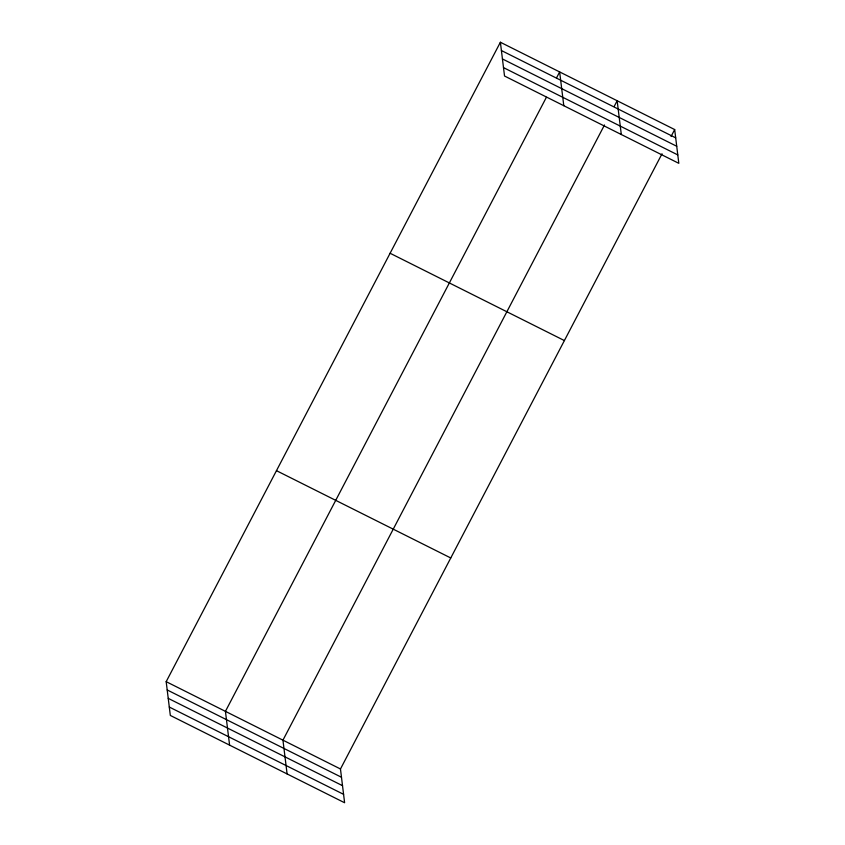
<?xml version="1.0" encoding="UTF-8"?>
<svg xmlns="http://www.w3.org/2000/svg" width="845" height="845" viewBox="0 0 845 845"><rect width="100%" height="100%" fill="white"/><g stroke="black" fill="none" stroke-linecap="round" stroke-linejoin="round"><path stroke-width="1.27" d="M662.026 153.779L340.472 768.982L344.612 802.75L170.32 715.44L166.18 681.672L500.388 42.25L674.68 129.56L678.82 163.328L504.528 76.018L500.388 42.25M546.388 97.302L225.435 711.353L229.587 745.121M556.633 77.698L559.644 71.941L563.795 105.699M604.502 124.965L282.948 740.167L287.099 773.935M614.146 106.512L617.156 100.745L621.307 134.513M671.067 136.478L674.68 129.56M501.402 50.531L675.694 137.851M502.437 58.949L676.729 146.259M503.493 67.611L677.796 154.92M390.094 253.257L564.386 340.567M276.463 470.665L450.755 557.975M166.18 681.672L340.472 768.982M167.194 689.953L341.486 777.263M168.229 698.361L342.521 785.681M169.285 707.033L343.588 794.342"/></g></svg>
